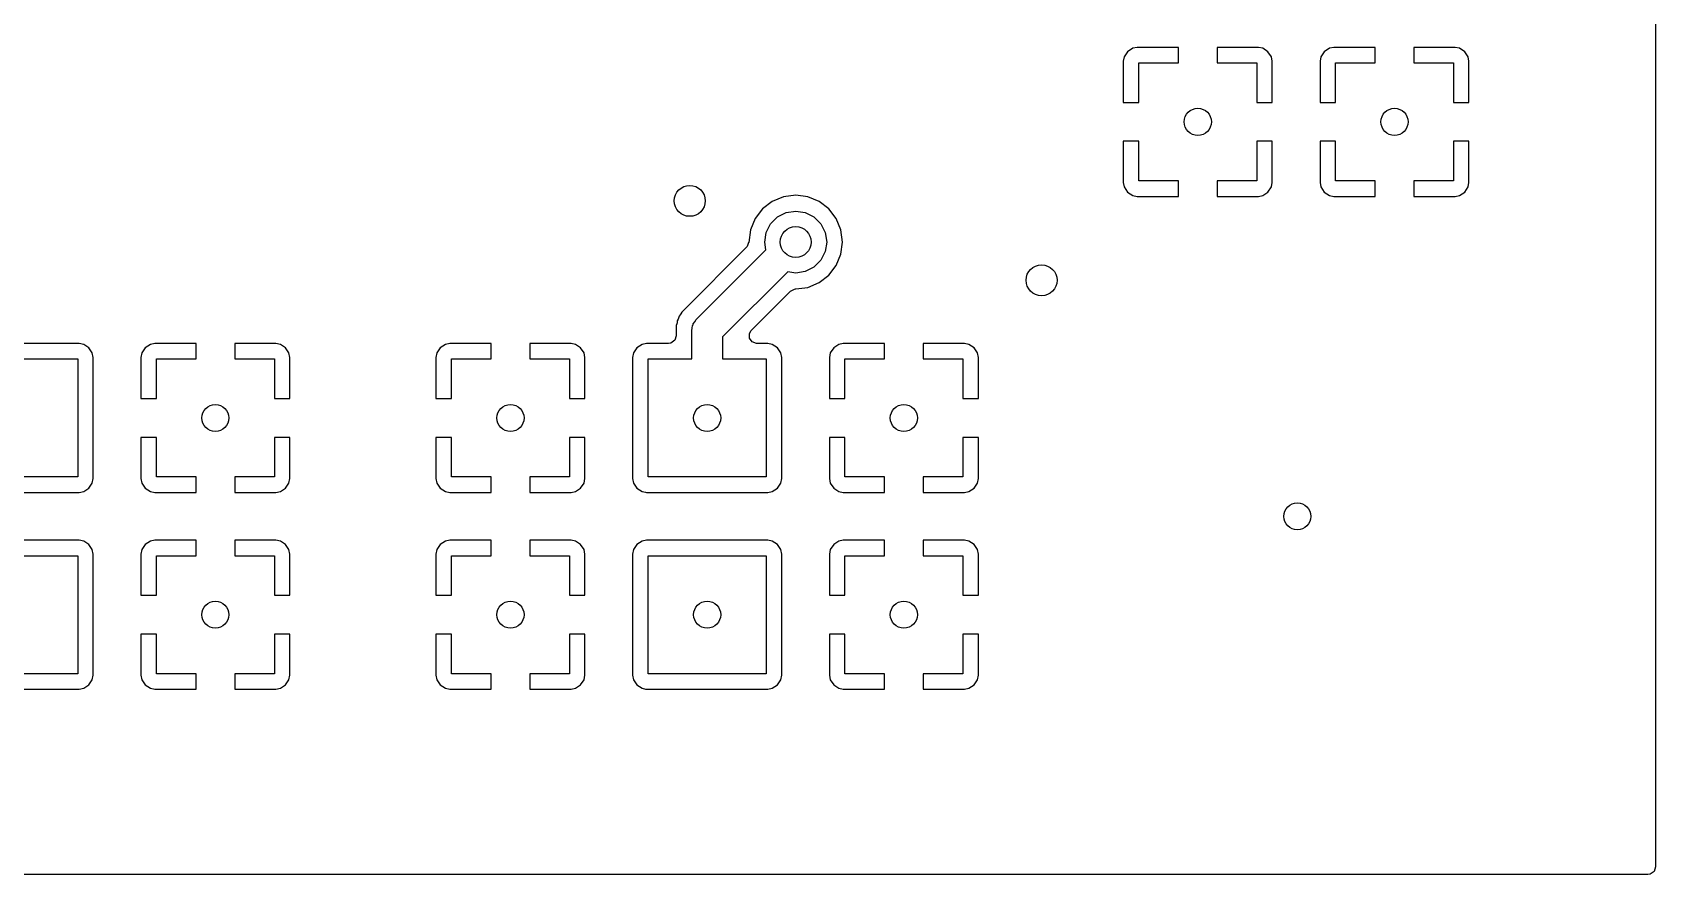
# Model space of a CAD drawing. Extents: x -0.18 to 1.38, y -0.18 to 0.98.
# Drawn here: x 0.557 to 1.382, y -0.182 to 0.246 of the extents above; entities that cross this region are included whole.
import ezdxf

# ---------------------------------------------------------------- set-up
doc = ezdxf.new("R2010")
doc.units = 0
doc.header["$MEASUREMENT"] = 0
doc.layers.add('BLACK', color=7, linetype='CONTINUOUS')

msp = doc.modelspace()

# ---------------------------------------------------------------- linework, layer by layer
at = {"layer": 'BLACK', "linetype": 'CONTINUOUS'}
for p, q in [((1.38211, 0.97821), (1.38211, -0.17821)), ((1.11199, 0.23362), (1.11154, 0.23133)), ((1.11154, 0.23133), (1.11154, 0.23133)), ((1.11154, 0.23133), (1.11154, 0.21039)), ((1.11373, 0.23623), (1.11199, 0.23362)), ((1.11634, 0.23797), (1.11373, 0.23623)), ((1.11373, 0.23623), (1.11373, 0.23623)), ((1.11863, 0.23842), (1.11634, 0.23797)), ((1.13957, 0.23842), (1.11863, 0.23842)), ((1.13957, 0.23055), (1.13957, 0.23842)), ((1.13957, 0.23842), (1.13957, 0.23842)), ((1.18019, 0.23842), (1.15925, 0.23842)), ((1.15925, 0.23842), (1.15925, 0.23055)), ((1.18248, 0.23797), (1.18019, 0.23842)), ((1.18509, 0.23623), (1.18248, 0.23797)), ((1.18683, 0.23362), (1.18509, 0.23623)), ((1.18509, 0.23623), (1.18509, 0.23623)), ((1.18728, 0.23133), (1.18683, 0.23362)), ((1.18728, 0.21039), (1.18728, 0.23133)), ((1.18728, 0.23133), (1.18728, 0.23133)), ((1.21199, 0.23362), (1.21154, 0.23133)), ((1.21154, 0.23133), (1.21154, 0.21039)), ((1.21373, 0.23623), (1.21199, 0.23362)), ((1.21634, 0.23797), (1.21373, 0.23623)), ((1.21373, 0.23623), (1.21373, 0.23623)), ((1.21863, 0.23842), (1.21634, 0.23797)), ((1.23957, 0.23842), (1.21863, 0.23842)), ((1.23957, 0.23055), (1.23957, 0.23842)), ((1.23957, 0.23842), (1.23957, 0.23842)), ((1.28019, 0.23842), (1.25925, 0.23842)), ((1.25925, 0.23842), (1.25925, 0.23055)), ((1.28248, 0.23797), (1.28019, 0.23842)), ((1.28509, 0.23623), (1.28248, 0.23797)), ((1.28683, 0.23362), (1.28509, 0.23623)), ((1.28509, 0.23623), (1.28509, 0.23623)), ((1.28728, 0.23133), (1.28683, 0.23362)), ((1.28728, 0.21039), (1.28728, 0.23133)), ((1.28728, 0.23133), (1.28728, 0.23133)), ((1.11941, 0.21039), (1.11941, 0.23055)), ((1.11941, 0.23055), (1.13957, 0.23055)), ((1.15925, 0.23055), (1.17941, 0.23055)), ((1.17941, 0.23055), (1.17941, 0.21039)), ((1.21941, 0.21039), (1.21941, 0.23055)), ((1.21941, 0.23055), (1.23957, 0.23055)), ((1.25925, 0.23055), (1.27941, 0.23055)), ((1.27941, 0.23055), (1.27941, 0.21039)), ((1.11154, 0.21039), (1.11154, 0.21039)), ((1.11154, 0.21039), (1.11941, 0.21039)), ((1.17941, 0.21039), (1.18728, 0.21039)), ((1.18728, 0.21039), (1.18728, 0.21039)), ((1.21154, 0.21039), (1.21154, 0.21039)), ((1.21154, 0.21039), (1.21941, 0.21039)), ((1.27941, 0.21039), (1.28728, 0.21039)), ((1.28728, 0.21039), (1.28728, 0.21039)), ((1.11941, 0.19071), (1.11154, 0.19071)), ((1.11154, 0.19071), (1.11154, 0.19071)), ((1.11154, 0.19071), (1.11154, 0.16978)), ((1.11941, 0.17055), (1.11941, 0.19071)), ((1.18728, 0.19071), (1.17941, 0.19071)), ((1.17941, 0.19071), (1.17941, 0.17055)), ((1.18728, 0.16978), (1.18728, 0.19071)), ((1.18728, 0.19071), (1.18728, 0.19071)), ((1.21941, 0.19071), (1.21154, 0.19071)), ((1.21154, 0.19071), (1.21154, 0.16978)), ((1.21941, 0.17055), (1.21941, 0.19071)), ((1.28728, 0.19071), (1.27941, 0.19071)), ((1.27941, 0.19071), (1.27941, 0.17055)), ((1.28728, 0.16978), (1.28728, 0.19071)), ((1.11154, 0.16978), (1.11154, 0.16978)), ((1.11154, 0.16978), (1.11199, 0.16748)), ((1.11199, 0.16748), (1.11373, 0.16487)), ((1.13957, 0.17055), (1.11941, 0.17055)), ((1.13957, 0.16268), (1.13957, 0.17055)), ((1.17941, 0.17055), (1.15925, 0.17055)), ((1.15925, 0.17055), (1.15925, 0.16268)), ((1.18509, 0.16487), (1.18683, 0.16748)), ((1.18683, 0.16748), (1.18728, 0.16978)), ((1.18728, 0.16978), (1.18728, 0.16978)), ((1.21154, 0.16978), (1.21199, 0.16748)), ((1.21199, 0.16748), (1.21373, 0.16487)), ((1.23957, 0.17055), (1.21941, 0.17055)), ((1.23957, 0.16268), (1.23957, 0.17055)), ((1.27941, 0.17055), (1.25925, 0.17055)), ((1.25925, 0.17055), (1.25925, 0.16268)), ((1.28509, 0.16487), (1.28683, 0.16748)), ((1.28683, 0.16748), (1.28728, 0.16978)), ((1.28728, 0.16978), (1.28728, 0.16978)), ((0.93308, 0.1601), (0.92814, 0.15631)), ((0.93883, 0.16248), (0.93308, 0.1601)), ((0.93308, 0.1601), (0.93308, 0.1601)), ((0.945, 0.16329), (0.93883, 0.16248)), ((0.93883, 0.16248), (0.93883, 0.16248)), ((0.95117, 0.16248), (0.945, 0.16329)), ((0.945, 0.16329), (0.945, 0.16329)), ((0.95692, 0.1601), (0.95117, 0.16248)), ((0.95117, 0.16248), (0.95117, 0.16248)), ((0.96186, 0.15631), (0.95692, 0.1601)), ((1.11373, 0.16487), (1.11373, 0.16487)), ((1.11373, 0.16487), (1.11634, 0.16313)), ((1.11634, 0.16313), (1.11863, 0.16268)), ((1.11863, 0.16268), (1.11863, 0.16268)), ((1.11863, 0.16268), (1.13957, 0.16268)), ((1.13957, 0.16268), (1.13957, 0.16268)), ((1.15925, 0.16268), (1.15925, 0.16268)), ((1.15925, 0.16268), (1.18018, 0.16268)), ((1.18018, 0.16268), (1.18019, 0.16268)), ((1.18019, 0.16268), (1.18248, 0.16313)), ((1.18248, 0.16313), (1.18509, 0.16487)), ((1.18509, 0.16487), (1.18509, 0.16487)), ((1.21373, 0.16487), (1.21373, 0.16487)), ((1.21373, 0.16487), (1.21634, 0.16313)), ((1.21634, 0.16313), (1.21863, 0.16268)), ((1.21863, 0.16268), (1.21863, 0.16268)), ((1.21863, 0.16268), (1.23957, 0.16268)), ((1.23957, 0.16268), (1.23957, 0.16268)), ((1.25925, 0.16268), (1.25925, 0.16268)), ((1.25925, 0.16268), (1.28018, 0.16268)), ((1.28018, 0.16268), (1.28019, 0.16268)), ((1.28019, 0.16268), (1.28248, 0.16313)), ((1.28248, 0.16313), (1.28509, 0.16487)), ((1.28509, 0.16487), (1.28509, 0.16487)), ((0.92435, 0.15137), (0.92197, 0.14562)), ((0.92814, 0.15631), (0.92435, 0.15137)), ((0.92435, 0.15137), (0.92435, 0.15137)), ((0.92814, 0.15631), (0.92814, 0.15631)), ((0.93002, 0.14431), (0.93226, 0.14871)), ((0.93226, 0.14871), (0.93574, 0.15219)), ((0.93574, 0.15219), (0.94013, 0.15443)), ((0.94013, 0.15443), (0.945, 0.1552)), ((0.945, 0.1552), (0.94987, 0.15443)), ((0.94987, 0.15443), (0.95426, 0.15219)), ((0.95426, 0.15219), (0.95774, 0.14871)), ((0.95774, 0.14871), (0.95998, 0.14431)), ((0.96565, 0.15137), (0.96186, 0.15631)), ((0.96186, 0.15631), (0.96186, 0.15631)), ((0.96186, 0.15631), (0.96186, 0.15631)), ((0.96186, 0.15631), (0.96186, 0.15631)), ((0.96186, 0.15631), (0.96186, 0.15631)), ((0.96803, 0.14562), (0.96565, 0.15137)), ((0.96565, 0.15137), (0.96565, 0.15137)), ((0.92197, 0.14562), (0.92112, 0.1392)), ((0.92197, 0.14562), (0.92197, 0.14562)), ((0.92925, 0.13945), (0.93002, 0.14431)), ((0.95998, 0.14431), (0.96075, 0.13945)), ((0.96885, 0.13945), (0.96803, 0.14562)), ((0.92001, 0.13676), (0.88797, 0.10472)), ((0.89443, 0.10002), (0.92988, 0.13547)), ((0.92041, 0.13723), (0.92001, 0.13676)), ((0.92105, 0.1392), (0.92041, 0.13723)), ((0.92112, 0.1392), (0.92105, 0.1392)), ((0.92988, 0.13547), (0.92925, 0.13945)), ((0.95998, 0.13458), (0.95774, 0.13019)), ((0.96075, 0.13945), (0.95998, 0.13458)), ((0.96565, 0.12753), (0.96803, 0.13328)), ((0.96803, 0.13328), (0.96885, 0.13945)), ((0.94102, 0.12433), (0.90787, 0.09119)), ((0.945, 0.1237), (0.94102, 0.12433)), ((0.94987, 0.12447), (0.945, 0.1237)), ((0.95426, 0.12671), (0.94987, 0.12447)), ((0.95774, 0.13019), (0.95426, 0.12671)), ((0.96186, 0.12259), (0.96565, 0.12753)), ((0.94231, 0.11446), (0.94446, 0.11556)), ((0.94446, 0.11556), (0.9449, 0.11559)), ((0.9449, 0.11559), (0.945, 0.1156)), ((0.945, 0.1156), (0.95117, 0.11642)), ((0.945, 0.1156), (0.945, 0.1156)), ((0.95117, 0.11642), (0.95692, 0.1188)), ((0.95692, 0.1188), (0.96186, 0.12259)), ((0.9224, 0.09455), (0.94231, 0.11446)), ((0.88482, 0.09938), (0.88467, 0.09844)), ((0.88525, 0.10023), (0.88482, 0.09938)), ((0.88482, 0.09938), (0.88482, 0.09938)), ((0.88548, 0.10079), (0.88525, 0.10023)), ((0.88578, 0.1017), (0.88548, 0.10079)), ((0.88633, 0.10247), (0.88578, 0.1017)), ((0.88578, 0.1017), (0.88578, 0.1017)), ((0.88665, 0.10299), (0.88633, 0.10247)), ((0.88709, 0.10383), (0.88665, 0.10299)), ((0.88797, 0.10472), (0.88709, 0.10383)), ((0.88709, 0.10383), (0.88709, 0.10383)), ((0.88797, 0.10472), (0.88797, 0.10472)), ((0.89373, 0.0989), (0.89443, 0.10002)), ((0.88423, 0.09179), (0.88349, 0.0895)), ((0.88453, 0.09785), (0.88423, 0.09695)), ((0.88423, 0.09695), (0.88423, 0.09695)), ((0.88423, 0.09695), (0.88423, 0.09179)), ((0.88467, 0.09844), (0.88453, 0.09785)), ((0.89213, 0.09445), (0.89242, 0.09574)), ((0.89213, 0.08), (0.89213, 0.09445)), ((0.89242, 0.09574), (0.89257, 0.09705)), ((0.89257, 0.09705), (0.89281, 0.09743)), ((0.89281, 0.09743), (0.89291, 0.09787)), ((0.89291, 0.09787), (0.89373, 0.0989)), ((0.90787, 0.09119), (0.90787, 0.08)), ((0.92145, 0.093), (0.9224, 0.09455)), ((0.92145, 0.09059), (0.92145, 0.093)), ((0.58078, 0.08789), (0.51922, 0.08789)), ((0.58308, 0.08744), (0.58078, 0.08789)), ((0.58078, 0.08789), (0.58078, 0.08789)), ((0.58569, 0.08569), (0.58308, 0.08744)), ((0.58308, 0.08744), (0.58308, 0.08744)), ((0.58308, 0.08744), (0.58308, 0.08744)), ((0.58308, 0.08744), (0.58308, 0.08744)), ((0.58744, 0.08308), (0.58569, 0.08569)), ((0.58569, 0.08569), (0.58569, 0.08569)), ((0.58789, 0.08078), (0.58744, 0.08308)), ((0.61258, 0.08307), (0.61213, 0.08078)), ((0.61432, 0.08568), (0.61258, 0.08307)), ((0.61693, 0.08742), (0.61432, 0.08568)), ((0.61432, 0.08568), (0.61432, 0.08568)), ((0.61922, 0.08787), (0.61693, 0.08742)), ((0.64016, 0.08787), (0.61922, 0.08787)), ((0.64016, 0.08), (0.64016, 0.08787)), ((0.64016, 0.08787), (0.64016, 0.08787)), ((0.65984, 0.08787), (0.65984, 0.08)), ((0.68078, 0.08787), (0.65984, 0.08787)), ((0.65984, 0.08787), (0.65984, 0.08787)), ((0.68307, 0.08742), (0.68078, 0.08787)), ((0.68568, 0.08568), (0.68307, 0.08742)), ((0.68742, 0.08307), (0.68568, 0.08568)), ((0.68568, 0.08568), (0.68568, 0.08568)), ((0.68787, 0.08078), (0.68742, 0.08307)), ((0.76258, 0.08307), (0.76213, 0.08078)), ((0.76432, 0.08568), (0.76258, 0.08307)), ((0.76693, 0.08742), (0.76432, 0.08568)), ((0.76432, 0.08568), (0.76432, 0.08568)), ((0.76922, 0.08787), (0.76693, 0.08742)), ((0.79016, 0.08787), (0.76922, 0.08787)), ((0.79016, 0.08), (0.79016, 0.08787)), ((0.79016, 0.08787), (0.79016, 0.08787)), ((0.80984, 0.08787), (0.80984, 0.08)), ((0.83078, 0.08787), (0.80984, 0.08787)), ((0.80984, 0.08787), (0.80984, 0.08787)), ((0.83307, 0.08742), (0.83078, 0.08787)), ((0.83568, 0.08568), (0.83307, 0.08742)), ((0.83742, 0.08307), (0.83568, 0.08568)), ((0.83568, 0.08568), (0.83568, 0.08568)), ((0.83787, 0.08078), (0.83742, 0.08307)), ((0.86256, 0.08308), (0.86211, 0.08078)), ((0.86431, 0.08569), (0.86256, 0.08308)), ((0.86256, 0.08308), (0.86256, 0.08308)), ((0.86692, 0.08744), (0.86431, 0.08569)), ((0.86431, 0.08569), (0.86431, 0.08569)), ((0.86922, 0.08789), (0.86692, 0.08744)), ((0.86692, 0.08744), (0.86692, 0.08744)), ((0.88033, 0.08789), (0.86922, 0.08789)), ((0.86922, 0.08789), (0.86922, 0.08789)), ((0.86922, 0.08789), (0.86922, 0.08789)), ((0.88154, 0.08808), (0.88033, 0.08789)), ((0.88349, 0.0895), (0.88154, 0.08808)), ((0.92286, 0.08864), (0.92145, 0.09059)), ((0.92515, 0.08789), (0.92286, 0.08864)), ((0.93078, 0.08789), (0.92515, 0.08789)), ((0.93308, 0.08744), (0.93078, 0.08789)), ((0.93078, 0.08789), (0.93078, 0.08789)), ((0.93078, 0.08789), (0.93078, 0.08789)), ((0.93569, 0.08569), (0.93308, 0.08744)), ((0.93308, 0.08744), (0.93308, 0.08744)), ((0.93308, 0.08744), (0.93308, 0.08744)), ((0.93308, 0.08744), (0.93308, 0.08744)), ((0.93744, 0.08308), (0.93569, 0.08569)), ((0.93569, 0.08569), (0.93569, 0.08569)), ((0.93789, 0.08078), (0.93744, 0.08308)), ((0.96258, 0.08307), (0.96213, 0.08078)), ((0.96432, 0.08568), (0.96258, 0.08307)), ((0.96693, 0.08742), (0.96432, 0.08568)), ((0.96432, 0.08568), (0.96432, 0.08568)), ((0.96922, 0.08787), (0.96693, 0.08742)), ((0.99016, 0.08787), (0.96922, 0.08787)), ((0.99016, 0.08), (0.99016, 0.08787)), ((0.99016, 0.08787), (0.99016, 0.08787)), ((1.00984, 0.08787), (1.00984, 0.08)), ((1.03078, 0.08787), (1.00984, 0.08787)), ((1.00984, 0.08787), (1.00984, 0.08787)), ((1.03307, 0.08742), (1.03078, 0.08787)), ((1.03568, 0.08568), (1.03307, 0.08742)), ((1.03742, 0.08307), (1.03568, 0.08568)), ((1.03568, 0.08568), (1.03568, 0.08568)), ((1.03787, 0.08078), (1.03742, 0.08307)), ((0.52, 0.08), (0.58, 0.08)), ((0.58, 0.08), (0.58, 0.02)), ((0.58789, 0.01922), (0.58789, 0.08078)), ((0.61213, 0.08078), (0.61213, 0.05984)), ((0.62, 0.05984), (0.62, 0.08)), ((0.62, 0.08), (0.64016, 0.08)), ((0.65984, 0.08), (0.68, 0.08)), ((0.68, 0.08), (0.68, 0.05984)), ((0.68787, 0.05984), (0.68787, 0.08078)), ((0.68787, 0.08078), (0.68787, 0.08078)), ((0.76213, 0.08078), (0.76213, 0.05984)), ((0.77, 0.05984), (0.77, 0.08)), ((0.77, 0.08), (0.79016, 0.08)), ((0.80984, 0.08), (0.83, 0.08)), ((0.83, 0.08), (0.83, 0.05984)), ((0.83787, 0.05984), (0.83787, 0.08078)), ((0.83787, 0.08078), (0.83787, 0.08078)), ((0.86211, 0.08078), (0.86211, 0.08078)), ((0.86211, 0.08078), (0.86211, 0.01922)), ((0.87, 0.02), (0.87, 0.08)), ((0.87, 0.08), (0.89213, 0.08)), ((0.90787, 0.08), (0.93, 0.08)), ((0.93, 0.08), (0.93, 0.02)), ((0.93789, 0.01922), (0.93789, 0.08078)), ((0.96213, 0.08078), (0.96213, 0.05984)), ((0.97, 0.05984), (0.97, 0.08)), ((0.97, 0.08), (0.99016, 0.08)), ((1.00984, 0.08), (1.03, 0.08)), ((1.03, 0.08), (1.03, 0.05984)), ((1.03787, 0.05984), (1.03787, 0.08078)), ((1.03787, 0.08078), (1.03787, 0.08078)), ((0.61213, 0.05984), (0.61213, 0.05984)), ((0.61213, 0.05984), (0.62, 0.05984)), ((0.68, 0.05984), (0.68787, 0.05984)), ((0.68787, 0.05984), (0.68787, 0.05984)), ((0.76213, 0.05984), (0.76213, 0.05984)), ((0.76213, 0.05984), (0.77, 0.05984)), ((0.83, 0.05984), (0.83787, 0.05984)), ((0.83787, 0.05984), (0.83787, 0.05984)), ((0.96213, 0.05984), (0.96213, 0.05984)), ((0.96213, 0.05984), (0.97, 0.05984)), ((1.03, 0.05984), (1.03787, 0.05984)), ((1.03787, 0.05984), (1.03787, 0.05984)), ((0.62, 0.04016), (0.61213, 0.04016)), ((0.61213, 0.04016), (0.61213, 0.04016)), ((0.61213, 0.04016), (0.61213, 0.01922)), ((0.62, 0.02), (0.62, 0.04016)), ((0.68787, 0.04016), (0.68, 0.04016)), ((0.68, 0.04016), (0.68, 0.02)), ((0.68787, 0.01922), (0.68787, 0.04016)), ((0.77, 0.04016), (0.76213, 0.04016)), ((0.76213, 0.04016), (0.76213, 0.04016)), ((0.76213, 0.04016), (0.76213, 0.01922)), ((0.77, 0.02), (0.77, 0.04016)), ((0.83787, 0.04016), (0.83, 0.04016)), ((0.83, 0.04016), (0.83, 0.02)), ((0.83787, 0.01922), (0.83787, 0.04016)), ((0.83787, 0.04016), (0.83787, 0.04016)), ((0.97, 0.04016), (0.96213, 0.04016)), ((0.96213, 0.04016), (0.96213, 0.04016)), ((0.96213, 0.04016), (0.96213, 0.01922)), ((0.97, 0.02), (0.97, 0.04016)), ((1.03787, 0.04016), (1.03, 0.04016)), ((1.03, 0.04016), (1.03, 0.02)), ((1.03787, 0.01922), (1.03787, 0.04016)), ((1.03787, 0.04016), (1.03787, 0.04016)), ((0.58, 0.02), (0.52, 0.02)), ((0.58569, 0.01431), (0.58744, 0.01692)), ((0.58744, 0.01692), (0.58789, 0.01922)), ((0.58789, 0.01922), (0.58789, 0.01922)), ((0.61213, 0.01922), (0.61258, 0.01693)), ((0.61258, 0.01693), (0.61432, 0.01432)), ((0.64016, 0.02), (0.62, 0.02)), ((0.64016, 0.01213), (0.64016, 0.02)), ((0.68, 0.02), (0.65984, 0.02)), ((0.65984, 0.02), (0.65984, 0.01213)), ((0.68568, 0.01432), (0.68742, 0.01693)), ((0.68742, 0.01693), (0.68787, 0.01922)), ((0.68787, 0.01922), (0.68787, 0.01922)), ((0.76213, 0.01922), (0.76258, 0.01693)), ((0.76258, 0.01693), (0.76432, 0.01432)), ((0.79016, 0.02), (0.77, 0.02)), ((0.79016, 0.01213), (0.79016, 0.02)), ((0.83, 0.02), (0.80984, 0.02)), ((0.80984, 0.02), (0.80984, 0.01213)), ((0.83568, 0.01432), (0.83742, 0.01693)), ((0.83742, 0.01693), (0.83787, 0.01922)), ((0.83787, 0.01922), (0.83787, 0.01922)), ((0.83787, 0.01922), (0.83787, 0.01922)), ((0.86211, 0.01922), (0.86256, 0.01693)), ((0.86211, 0.01922), (0.86211, 0.01922)), ((0.86256, 0.01693), (0.86256, 0.01692)), ((0.86256, 0.01692), (0.86431, 0.01431)), ((0.93, 0.02), (0.87, 0.02)), ((0.93569, 0.01431), (0.93744, 0.01692)), ((0.93744, 0.01692), (0.93789, 0.01922)), ((0.93789, 0.01922), (0.93789, 0.01922)), ((0.96213, 0.01922), (0.96258, 0.01693)), ((0.96258, 0.01693), (0.96432, 0.01432)), ((0.99016, 0.02), (0.97, 0.02)), ((0.99016, 0.01213), (0.99016, 0.02)), ((1.03, 0.02), (1.00984, 0.02)), ((1.00984, 0.02), (1.00984, 0.01213)), ((1.03568, 0.01432), (1.03742, 0.01693)), ((1.03742, 0.01693), (1.03787, 0.01922)), ((1.03787, 0.01922), (1.03787, 0.01922)), ((0.51922, 0.01211), (0.58078, 0.01211)), ((0.58078, 0.01211), (0.58308, 0.01256)), ((0.58078, 0.01211), (0.58078, 0.01211)), ((0.58308, 0.01256), (0.58569, 0.01431)), ((0.61432, 0.01432), (0.61432, 0.01432)), ((0.61432, 0.01432), (0.61693, 0.01258)), ((0.61693, 0.01258), (0.61922, 0.01213)), ((0.61922, 0.01213), (0.61923, 0.01213)), ((0.61923, 0.01213), (0.64016, 0.01213)), ((0.64016, 0.01213), (0.64016, 0.01213)), ((0.65984, 0.01213), (0.65984, 0.01213)), ((0.65984, 0.01213), (0.68078, 0.01213)), ((0.68078, 0.01213), (0.68307, 0.01258)), ((0.68078, 0.01213), (0.68078, 0.01213)), ((0.68307, 0.01258), (0.68568, 0.01432)), ((0.68568, 0.01432), (0.68568, 0.01432)), ((0.76432, 0.01432), (0.76432, 0.01432)), ((0.76432, 0.01432), (0.76693, 0.01258)), ((0.76693, 0.01258), (0.76922, 0.01213)), ((0.76922, 0.01213), (0.76923, 0.01213)), ((0.76923, 0.01213), (0.79016, 0.01213)), ((0.79016, 0.01213), (0.79016, 0.01213)), ((0.80984, 0.01213), (0.80984, 0.01213)), ((0.80984, 0.01213), (0.83078, 0.01213)), ((0.83078, 0.01213), (0.83307, 0.01258)), ((0.83078, 0.01213), (0.83078, 0.01213)), ((0.83307, 0.01258), (0.83568, 0.01432)), ((0.83568, 0.01432), (0.83568, 0.01432)), ((0.86431, 0.01431), (0.86692, 0.01256)), ((0.86692, 0.01256), (0.86867, 0.01222)), ((0.86867, 0.01222), (0.86922, 0.01211)), ((0.86922, 0.01211), (0.86922, 0.01211)), ((0.86922, 0.01211), (0.86922, 0.01211)), ((0.86922, 0.01211), (0.86922, 0.01211)), ((0.86922, 0.01211), (0.93078, 0.01211)), ((0.93078, 0.01211), (0.93308, 0.01256)), ((0.93078, 0.01211), (0.93078, 0.01211)), ((0.93308, 0.01256), (0.93569, 0.01431)), ((0.96432, 0.01432), (0.96432, 0.01432)), ((0.96432, 0.01432), (0.96693, 0.01258)), ((0.96693, 0.01258), (0.96922, 0.01213)), ((0.96922, 0.01213), (0.96923, 0.01213)), ((0.96923, 0.01213), (0.99016, 0.01213)), ((0.99016, 0.01213), (0.99016, 0.01213)), ((1.00984, 0.01213), (1.00984, 0.01213)), ((1.00984, 0.01213), (1.03078, 0.01213)), ((1.03078, 0.01213), (1.03307, 0.01258)), ((1.03078, 0.01213), (1.03078, 0.01213)), ((1.03307, 0.01258), (1.03568, 0.01432)), ((1.03568, 0.01432), (1.03568, 0.01432)), ((0.58078, -0.01211), (0.51922, -0.01211)), ((0.58308, -0.01256), (0.58078, -0.01211)), ((0.58078, -0.01211), (0.58078, -0.01211)), ((0.58569, -0.01431), (0.58308, -0.01256)), ((0.58308, -0.01256), (0.58308, -0.01256)), ((0.58308, -0.01256), (0.58308, -0.01256)), ((0.58308, -0.01256), (0.58308, -0.01256)), ((0.58744, -0.01692), (0.58569, -0.01431)), ((0.58569, -0.01431), (0.58569, -0.01431)), ((0.61432, -0.01432), (0.61258, -0.01693)), ((0.61693, -0.01258), (0.61432, -0.01432)), ((0.61432, -0.01432), (0.61432, -0.01432)), ((0.61922, -0.01213), (0.61693, -0.01258)), ((0.64016, -0.01213), (0.61922, -0.01213)), ((0.64016, -0.02), (0.64016, -0.01213)), ((0.64016, -0.01213), (0.64016, -0.01213)), ((0.65984, -0.01213), (0.65984, -0.02)), ((0.68078, -0.01213), (0.65984, -0.01213)), ((0.65984, -0.01213), (0.65984, -0.01213)), ((0.68307, -0.01258), (0.68078, -0.01213)), ((0.68568, -0.01432), (0.68307, -0.01258)), ((0.68742, -0.01693), (0.68568, -0.01432)), ((0.68568, -0.01432), (0.68568, -0.01432)), ((0.76432, -0.01432), (0.76258, -0.01693)), ((0.76693, -0.01258), (0.76432, -0.01432)), ((0.76432, -0.01432), (0.76432, -0.01432)), ((0.76922, -0.01213), (0.76693, -0.01258)), ((0.79016, -0.01213), (0.76922, -0.01213)), ((0.79016, -0.02), (0.79016, -0.01213)), ((0.83078, -0.01213), (0.80984, -0.01213)), ((0.80984, -0.01213), (0.80984, -0.02)), ((0.83307, -0.01258), (0.83078, -0.01213)), ((0.83568, -0.01432), (0.83307, -0.01258)), ((0.83742, -0.01693), (0.83568, -0.01432)), ((0.83568, -0.01432), (0.83568, -0.01432)), ((0.86431, -0.01431), (0.86256, -0.01692)), ((0.86692, -0.01256), (0.86431, -0.01431)), ((0.86431, -0.01431), (0.86431, -0.01431)), ((0.86922, -0.01211), (0.86692, -0.01256)), ((0.86692, -0.01256), (0.86692, -0.01256)), ((0.93078, -0.01211), (0.86922, -0.01211)), ((0.86922, -0.01211), (0.86922, -0.01211)), ((0.86922, -0.01211), (0.86922, -0.01211)), ((0.93308, -0.01256), (0.93078, -0.01211)), ((0.93078, -0.01211), (0.93078, -0.01211)), ((0.93569, -0.01431), (0.93308, -0.01256)), ((0.93308, -0.01256), (0.93308, -0.01256)), ((0.93308, -0.01256), (0.93308, -0.01256)), ((0.93308, -0.01256), (0.93308, -0.01256)), ((0.93744, -0.01692), (0.93569, -0.01431)), ((0.93569, -0.01431), (0.93569, -0.01431)), ((0.96432, -0.01432), (0.96258, -0.01693)), ((0.96693, -0.01258), (0.96432, -0.01432)), ((0.96432, -0.01432), (0.96432, -0.01432)), ((0.96922, -0.01213), (0.96693, -0.01258)), ((0.99016, -0.01213), (0.96922, -0.01213)), ((0.99016, -0.02), (0.99016, -0.01213)), ((0.99016, -0.01213), (0.99016, -0.01213)), ((1.00984, -0.01213), (1.00984, -0.02)), ((1.03078, -0.01213), (1.00984, -0.01213)), ((1.00984, -0.01213), (1.00984, -0.01213)), ((1.03307, -0.01258), (1.03078, -0.01213)), ((1.03568, -0.01432), (1.03307, -0.01258)), ((1.03742, -0.01693), (1.03568, -0.01432)), ((1.03568, -0.01432), (1.03568, -0.01432)), ((0.52, -0.02), (0.58, -0.02)), ((0.58, -0.02), (0.58, -0.08)), ((0.58789, -0.01922), (0.58744, -0.01692)), ((0.58789, -0.08078), (0.58789, -0.01922)), ((0.61258, -0.01693), (0.61213, -0.01922)), ((0.61213, -0.01922), (0.61213, -0.04016)), ((0.62, -0.04016), (0.62, -0.02)), ((0.62, -0.02), (0.64016, -0.02)), ((0.65984, -0.02), (0.68, -0.02)), ((0.68, -0.02), (0.68, -0.04016)), ((0.68787, -0.01922), (0.68742, -0.01693)), ((0.68787, -0.04016), (0.68787, -0.01922)), ((0.68787, -0.01922), (0.68787, -0.01922)), ((0.76258, -0.01693), (0.76213, -0.01922)), ((0.76213, -0.01922), (0.76213, -0.04016)), ((0.77, -0.04016), (0.77, -0.02)), ((0.77, -0.02), (0.79016, -0.02)), ((0.80984, -0.02), (0.83, -0.02)), ((0.83, -0.02), (0.83, -0.04016)), ((0.83787, -0.01922), (0.83742, -0.01693)), ((0.83787, -0.04016), (0.83787, -0.01922)), ((0.83787, -0.01922), (0.83787, -0.01922)), ((0.86256, -0.01692), (0.86211, -0.01922)), ((0.86211, -0.01922), (0.86211, -0.01922)), ((0.86211, -0.01922), (0.86211, -0.08078)), ((0.86256, -0.01692), (0.86256, -0.01692)), ((0.87, -0.08), (0.87, -0.02)), ((0.87, -0.02), (0.93, -0.02)), ((0.93, -0.02), (0.93, -0.08)), ((0.93789, -0.01922), (0.93744, -0.01692)), ((0.93789, -0.08078), (0.93789, -0.01922)), ((0.96258, -0.01693), (0.96213, -0.01922)), ((0.96213, -0.01922), (0.96213, -0.04016)), ((0.97, -0.04016), (0.97, -0.02)), ((0.97, -0.02), (0.99016, -0.02)), ((1.00984, -0.02), (1.03, -0.02)), ((1.03, -0.02), (1.03, -0.04016)), ((1.03787, -0.01922), (1.03742, -0.01693)), ((1.03787, -0.04016), (1.03787, -0.01922)), ((1.03787, -0.01922), (1.03787, -0.01922)), ((0.61213, -0.04016), (0.61213, -0.04016)), ((0.61213, -0.04016), (0.62, -0.04016)), ((0.68, -0.04016), (0.68787, -0.04016)), ((0.68787, -0.04016), (0.68787, -0.04016)), ((0.76213, -0.04016), (0.76213, -0.04016)), ((0.76213, -0.04016), (0.77, -0.04016)), ((0.83, -0.04016), (0.83787, -0.04016)), ((0.83787, -0.04016), (0.83787, -0.04016)), ((0.96213, -0.04016), (0.96213, -0.04016)), ((0.96213, -0.04016), (0.97, -0.04016)), ((1.03, -0.04016), (1.03787, -0.04016)), ((1.03787, -0.04016), (1.03787, -0.04016)), ((0.62, -0.05984), (0.61213, -0.05984)), ((0.61213, -0.05984), (0.61213, -0.05984)), ((0.61213, -0.05984), (0.61213, -0.08078)), ((0.62, -0.08), (0.62, -0.05984)), ((0.68787, -0.05984), (0.68, -0.05984)), ((0.68, -0.05984), (0.68, -0.08)), ((0.68787, -0.08078), (0.68787, -0.05984)), ((0.77, -0.05984), (0.76213, -0.05984)), ((0.76213, -0.05984), (0.76213, -0.05984)), ((0.76213, -0.05984), (0.76213, -0.08078)), ((0.77, -0.08), (0.77, -0.05984)), ((0.83787, -0.05984), (0.83, -0.05984)), ((0.83, -0.05984), (0.83, -0.08)), ((0.83787, -0.08078), (0.83787, -0.05984)), ((0.83787, -0.05984), (0.83787, -0.05984)), ((0.97, -0.05984), (0.96213, -0.05984)), ((0.96213, -0.05984), (0.96213, -0.05984)), ((0.96213, -0.05984), (0.96213, -0.08078)), ((0.97, -0.08), (0.97, -0.05984)), ((1.03787, -0.05984), (1.03, -0.05984)), ((1.03, -0.05984), (1.03, -0.08)), ((1.03787, -0.08078), (1.03787, -0.05984)), ((1.03787, -0.05984), (1.03787, -0.05984)), ((0.58, -0.08), (0.52, -0.08)), ((0.58744, -0.08308), (0.58789, -0.08078)), ((0.58789, -0.08078), (0.58789, -0.08078)), ((0.61213, -0.08078), (0.61258, -0.08307)), ((0.64016, -0.08), (0.62, -0.08)), ((0.64016, -0.08787), (0.64016, -0.08)), ((0.68, -0.08), (0.65984, -0.08)), ((0.65984, -0.08), (0.65984, -0.08787)), ((0.68742, -0.08307), (0.68787, -0.08078)), ((0.68787, -0.08078), (0.68787, -0.08078)), ((0.76213, -0.08078), (0.76258, -0.08307)), ((0.79016, -0.08), (0.77, -0.08)), ((0.79016, -0.08787), (0.79016, -0.08)), ((0.83, -0.08), (0.80984, -0.08)), ((0.80984, -0.08), (0.80984, -0.08787)), ((0.83742, -0.08307), (0.83787, -0.08078)), ((0.83787, -0.08078), (0.83787, -0.08078)), ((0.83787, -0.08078), (0.83787, -0.08078)), ((0.86211, -0.08078), (0.86256, -0.08307)), ((0.86211, -0.08078), (0.86211, -0.08078)), ((0.93, -0.08), (0.87, -0.08)), ((0.93744, -0.08308), (0.93789, -0.08078)), ((0.93789, -0.08078), (0.93789, -0.08078)), ((0.96213, -0.08078), (0.96258, -0.08307)), ((0.99016, -0.08), (0.97, -0.08)), ((0.99016, -0.08787), (0.99016, -0.08)), ((1.03, -0.08), (1.00984, -0.08)), ((1.00984, -0.08), (1.00984, -0.08787)), ((1.03742, -0.08307), (1.03787, -0.08078)), ((1.03787, -0.08078), (1.03787, -0.08078)), ((0.51922, -0.08789), (0.58078, -0.08789)), ((0.58078, -0.08789), (0.58308, -0.08744)), ((0.58078, -0.08789), (0.58078, -0.08789)), ((0.58308, -0.08744), (0.58569, -0.08569)), ((0.58569, -0.08569), (0.58744, -0.08308)), ((0.61258, -0.08307), (0.61432, -0.08568)), ((0.61432, -0.08568), (0.61432, -0.08568)), ((0.61432, -0.08568), (0.61693, -0.08742)), ((0.61693, -0.08742), (0.61922, -0.08787)), ((0.61922, -0.08787), (0.61923, -0.08787)), ((0.61923, -0.08787), (0.64016, -0.08787)), ((0.64016, -0.08787), (0.64016, -0.08787)), ((0.65984, -0.08787), (0.65984, -0.08787)), ((0.65984, -0.08787), (0.68078, -0.08787)), ((0.68078, -0.08787), (0.68307, -0.08742)), ((0.68078, -0.08787), (0.68078, -0.08787)), ((0.68307, -0.08742), (0.68568, -0.08568)), ((0.68568, -0.08568), (0.68742, -0.08307)), ((0.68568, -0.08568), (0.68568, -0.08568)), ((0.76258, -0.08307), (0.76432, -0.08568)), ((0.76432, -0.08568), (0.76432, -0.08568)), ((0.76432, -0.08568), (0.76693, -0.08742)), ((0.76693, -0.08742), (0.76922, -0.08787)), ((0.76922, -0.08787), (0.76923, -0.08787)), ((0.76923, -0.08787), (0.79016, -0.08787)), ((0.79016, -0.08787), (0.79016, -0.08787)), ((0.80984, -0.08787), (0.80984, -0.08787)), ((0.80984, -0.08787), (0.83078, -0.08787)), ((0.83078, -0.08787), (0.83307, -0.08742)), ((0.83078, -0.08787), (0.83078, -0.08787)), ((0.83307, -0.08742), (0.83568, -0.08568)), ((0.83568, -0.08568), (0.83742, -0.08307)), ((0.83568, -0.08568), (0.83568, -0.08568)), ((0.86256, -0.08307), (0.86256, -0.08308)), ((0.86256, -0.08308), (0.86431, -0.08569)), ((0.86431, -0.08569), (0.86692, -0.08744)), ((0.86692, -0.08744), (0.86867, -0.08778)), ((0.86867, -0.08778), (0.86922, -0.08789)), ((0.86922, -0.08789), (0.86922, -0.08789)), ((0.86922, -0.08789), (0.86922, -0.08789)), ((0.86922, -0.08789), (0.86922, -0.08789)), ((0.86922, -0.08789), (0.93078, -0.08789)), ((0.93078, -0.08789), (0.93308, -0.08744)), ((0.93078, -0.08789), (0.93078, -0.08789)), ((0.93308, -0.08744), (0.93569, -0.08569)), ((0.93569, -0.08569), (0.93744, -0.08308)), ((0.96258, -0.08307), (0.96432, -0.08568)), ((0.96432, -0.08568), (0.96432, -0.08568)), ((0.96432, -0.08568), (0.96693, -0.08742)), ((0.96693, -0.08742), (0.96922, -0.08787)), ((0.96922, -0.08787), (0.96923, -0.08787)), ((0.96923, -0.08787), (0.99016, -0.08787)), ((0.99016, -0.08787), (0.99016, -0.08787)), ((1.00984, -0.08787), (1.00984, -0.08787)), ((1.00984, -0.08787), (1.03078, -0.08787)), ((1.03078, -0.08787), (1.03307, -0.08742)), ((1.03078, -0.08787), (1.03078, -0.08787)), ((1.03307, -0.08742), (1.03568, -0.08568)), ((1.03568, -0.08568), (1.03742, -0.08307)), ((1.03568, -0.08568), (1.03568, -0.08568)), ((1.38136, -0.1805), (1.37941, -0.18192)), ((1.38211, -0.17821), (1.38136, -0.1805)), ((1.37821, -0.18211), (-0.17821, -0.18211)), ((1.37941, -0.18192), (1.37821, -0.18211))]:
    msp.add_line(p, q, dxfattribs=at)
at = {"layer": 'BLACK'}
for centre, radius in [((1.14941, 0.20055), 0.00689), ((1.24941, 0.20055), 0.00689), ((0.89114, 0.16039), 0.00787), ((0.945, 0.13945), 0.00787), ((1.07, 0.12), 0.00787), ((0.65, 0.05), 0.00689), ((0.8, 0.05), 0.00689), ((0.9, 0.05), 0.00689), ((1, 0.05), 0.00689), ((1.2, 0), 0.00689), ((0.65, -0.05), 0.00689), ((0.8, -0.05), 0.00689), ((0.9, -0.05), 0.00689), ((1, -0.05), 0.00689)]:
    msp.add_circle(centre, radius, dxfattribs=at)

doc.saveas('drawing.dxf')
